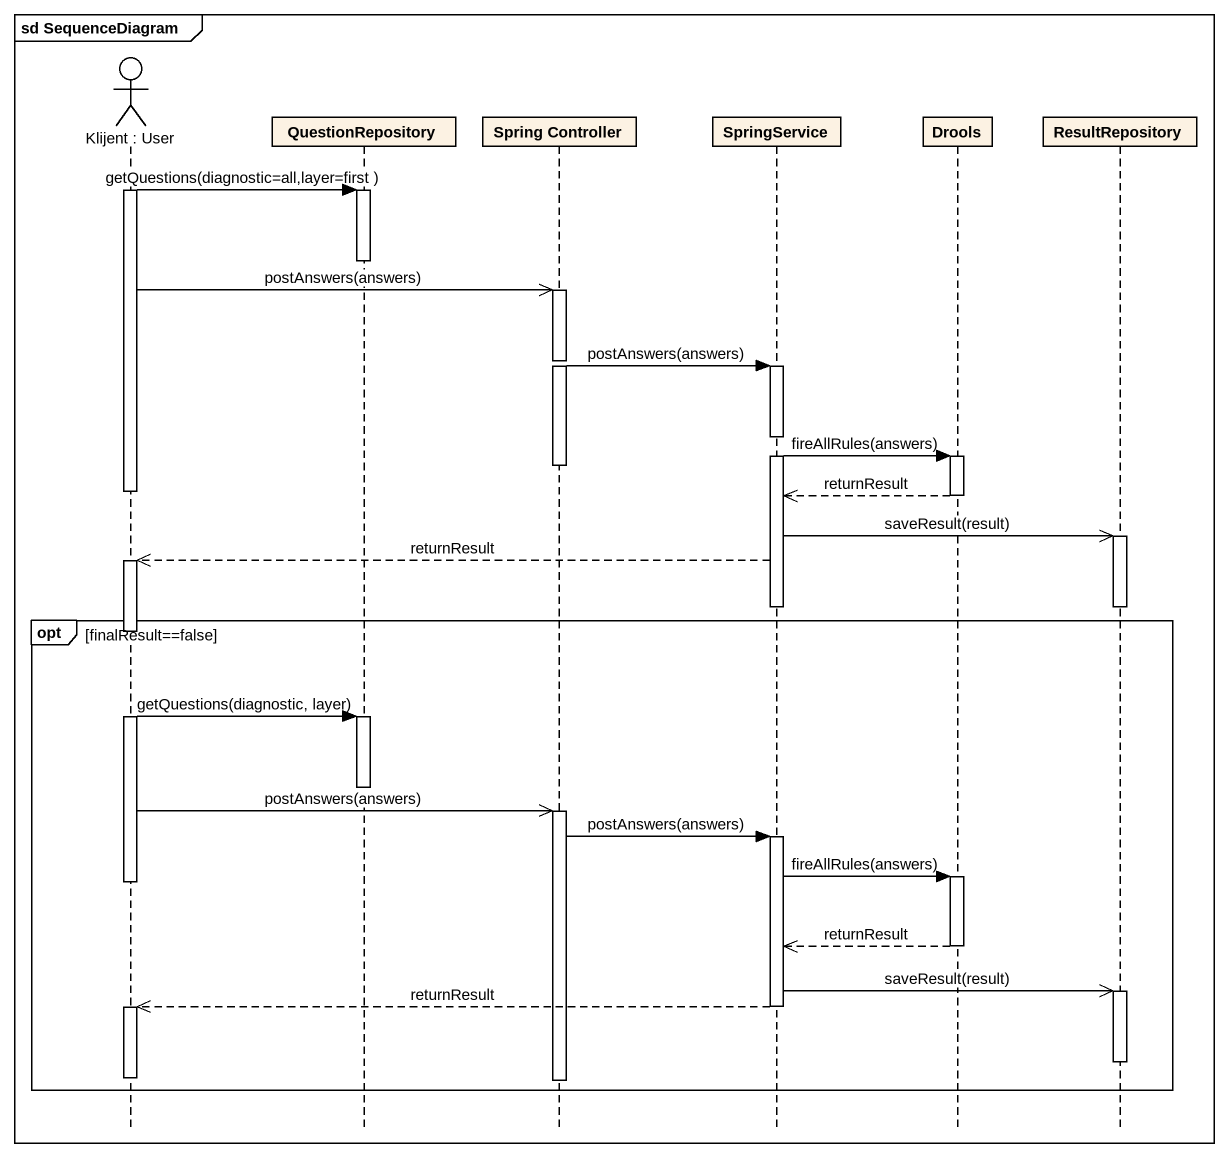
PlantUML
@startuml
mainframe sd SequenceDiagram
hide footbox
actor "Klijent : User" as Klijent
participant QuestionRepository
participant "Spring Controller" as Spring_Controller
participant SpringService
participant Drools
participant ResultRepository

activate Klijent
Klijent -> QuestionRepository : getQuestions(diagnostic=all,layer=first )
activate QuestionRepository
deactivate QuestionRepository
Klijent ->> Spring_Controller : postAnswers(answers)
activate Spring_Controller
Spring_Controller -> SpringService : postAnswers(answers)
activate SpringService
SpringService -> Drools : fireAllRules(answers)
activate Drools
deactivate Spring_Controller
deactivate Klijent
Drools -->> SpringService : returnResult
deactivate Drools
SpringService ->> ResultRepository : saveResult(result)
activate ResultRepository
SpringService -->> Klijent : returnResult
activate Klijent
deactivate SpringService
deactivate ResultRepository
opt finalResult==false
  Klijent -> QuestionRepository : getQuestions(diagnostic, layer)
  activate QuestionRepository
  deactivate QuestionRepository
  Klijent ->> Spring_Controller : postAnswers(answers)
  activate Spring_Controller
  Spring_Controller -> SpringService : postAnswers(answers)
  activate SpringService
  SpringService -> Drools : fireAllRules(answers)
  activate Drools
  deactivate Klijent
  Drools -->> SpringService : returnResult
  deactivate Drools
  SpringService ->> ResultRepository : saveResult(result)
  activate ResultRepository
  SpringService -->> Klijent : returnResult
  deactivate SpringService
  activate Klijent
  deactivate ResultRepository
  deactivate Klijent
  deactivate Spring_Controller
end
@enduml
